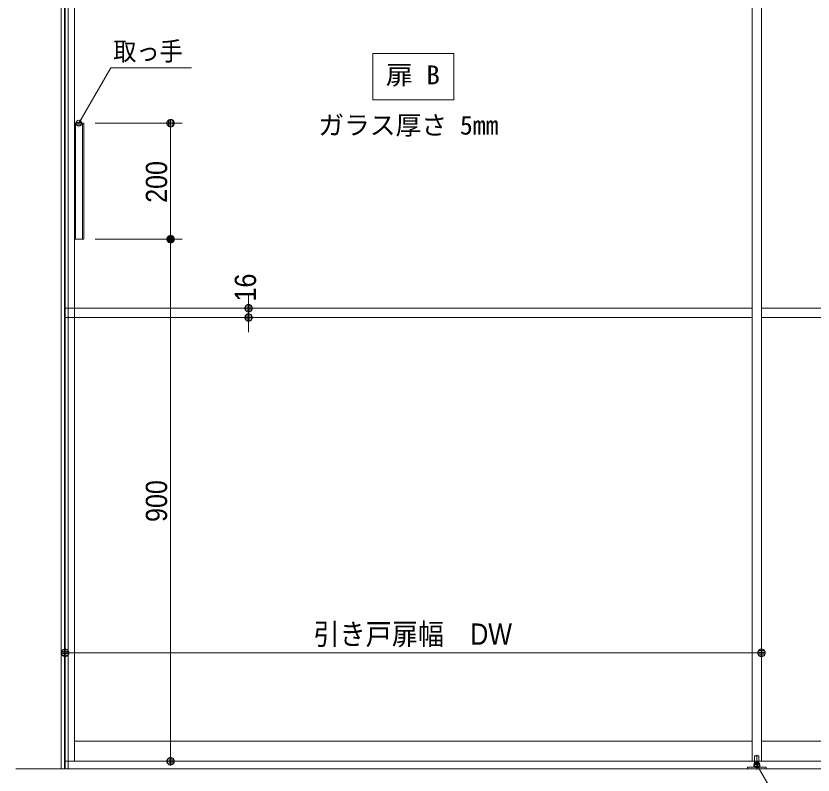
# Model space of a CAD drawing. Units: millimetres, scale not verified. Extents: x -6062 to 6062, y -3045 to 3045.
# Drawn here: x -4872 to -3499, y -1961 to -652 of the extents above; entities that cross this region are included whole.
import ezdxf
from ezdxf.enums import TextEntityAlignment as Align

# ---------------------------------------------------------------- set-up
doc = ezdxf.new("R2010")
doc.units = ezdxf.units.MM
doc.header["$LTSCALE"] = 20
for name, color, linetype, lineweight in [('0-0_2寸法-1', 7, 'Continuous', 9), ('0-1_0', 7, 'Continuous', 9), ('0-2_2寸法-2', 7, 'Continuous', 9), ('0-3_2寸法-3', 7, 'Continuous', 9), ('0-4_3一般', 7, 'Continuous', 9)]:
    doc.layers.add(name, color=color, linetype=linetype, lineweight=lineweight)
doc.styles.add('ＭＳ ゴシック', font='')
doc.styles.add('ＭＳ Ｐゴシック', font='')
doc.styles.get('ＭＳ ゴシック').set_extended_font_data('MS Gothic')
doc.styles.get('ＭＳ Ｐゴシック').set_extended_font_data('MS PGothic')

# ---------------------------------------------------------------- blocks, each defined once
blk = doc.blocks.new('_Dot')
at = {"layer": '0-1_0'}
for p, q in [((-10, 0), (-20, 0)), ((9.78, 2), (-9.78, 2)), ((7.99, 6), (-7.99, 6)), ((9.16, -3.98), (-9.16, -3.98)), ((6, -7.98), (-6, -7.98))]:
    blk.add_line(p, q, dxfattribs=at)
for points in [[(10, 0), (9.92, 1.25), (9.69, 2.49), (9.3, 3.68), (8.76, 4.82), (8.09, 5.88), (7.29, 6.85), (6.37, 7.71), (5.36, 8.44), (4.26, 9.05), (3.09, 9.51), (1.87, 9.82), (0.63, 9.98), (-0.63, 9.98), (-1.87, 9.82), (-3.09, 9.51), (-4.26, 9.05), (-5.36, 8.44), (-6.37, 7.71), (-7.29, 6.85), (-8.09, 5.88), (-8.76, 4.82), (-9.3, 3.68), (-9.69, 2.49), (-9.92, 1.25), (-10, 0), (0, 0)], [(-10, 0), (-9.92, -1.25), (-9.69, -2.49), (-9.3, -3.68), (-8.76, -4.82), (-8.09, -5.88), (-7.29, -6.85), (-6.37, -7.71), (-5.36, -8.44), (-4.26, -9.05), (-3.09, -9.51), (-1.87, -9.82), (-0.63, -9.98), (0.63, -9.98), (1.87, -9.82), (3.09, -9.51), (4.26, -9.05), (5.36, -8.44), (6.37, -7.71), (7.29, -6.85), (8.09, -5.88), (8.76, -4.82), (9.3, -3.68), (9.69, -2.49), (9.92, -1.25), (10, 0), (0, 0)]]:
    blk.add_lwpolyline(points, close=True, dxfattribs=at)
blk = doc.blocks.new('グループ-112')
at = {"layer": '0-4_3一般'}
for p, q in [((-60000, 8000), (-60000, -39000)), ((-61696.5, -39000), (13223.5, -39000))]:
    blk.add_line(p, q, dxfattribs=at)
blk = doc.blocks.new('グループ-113')
at = {"layer": '0-4_3一般'}
for p, q in [((-59680, -38740), (-59680, 7100)), ((-36320, -38740), (-36320, 7100)), ((-36320, 7100), (-36320, -38740)), ((-36000, -38740), (-36000, 7100)), ((-36000, 7100), (-36000, -38740)), ((-59682, -16740), (-59362, -16740)), ((-59642, -16740), (-59642, -20740)), ((-59402, -16740), (-59402, -20740)), ((-59362, -20740), (-59362, -16740)), ((-36320, -23120), (-60000, -23120)), ((-12640, -23120), (-36000, -23120)), ((-36320, -23440), (-60000, -23440)), ((-12640, -23440), (-36000, -23440)), ((-59680, -38040), (-36320, -38040)), ((-36000, -38040), (-12640, -38040)), ((-36000, -38740), (-60000, -38740)), ((-12320, -38740), (-36320, -38740)), ((-36235, -38560), (-36235, -38800)), ((-36095, -38550), (-36225, -38550)), ((-36160, -39027.8), (-36160, -38520)), ((-36085, -38800), (-36085, -38560)), ((-36480, -38942), (-36060, -38942)), ((-36260, -38862), (-36200, -38862)), ((-36260, -38922), (-36260, -38862)), ((-36060, -38922), (-36260, -38922)), ((-36235, -38800), (-36085, -38800)), ((-36234, -38800), (-36234, -38862)), ((-36086, -38800), (-36234, -38800)), ((-36200, -38862), (-36120, -38862)), ((-36120, -38862), (-36060, -38862)), ((-36086, -38800), (-36086, -38862)), ((-36060, -38922), (-36060, -38862)), ((-36060, -38942), (-36060, -38922))]:
    blk.add_line(p, q, dxfattribs=at)
for points in [[(-60000, -38740), (-60000, 7100), (-36000, 7100)], [(-59682, -16740), (-59682, -20740), (-59362, -20740)], [(-35840, -39000), (-36480, -39000), (-36480, -38942)], [(-36060, -38922), (-36260, -38922), (-36260, -38942)], [(-36060, -38942), (-35840, -38942), (-35840, -39000)]]:
    blk.add_lwpolyline(points, dxfattribs=at)
for centre, start, end in [((-36225, -38560), 90, 180), ((-36095, -38560), 0, 90)]:
    blk.add_arc(centre, 10, start, end, dxfattribs=at)
blk = doc.blocks.new('グループ-114')
at = {"layer": '0-4_3一般'}
for name in ['グループ-112', 'グループ-113']:
    blk.add_blockref(name, (0, 0), dxfattribs=at)
blk = doc.blocks.new('グループ-127')
at = {"layer": '0-4_3一般'}
blk.add_line((-60020, -39000), (-60020, 8000), dxfattribs=at)
blk.add_lwpolyline([(-60140, 8000), (-59900, 8000), (-59900, -39000), (-60140, -39000)], close=True, dxfattribs=at)

msp = doc.modelspace()

# ---------------------------------------------------------------- linework, layer by layer
at = {"layer": '0-0_2寸法-1'}
for p, q in [((-4735.8, -837), (-4585.8, -837)), ((-4605.8, -1024.29), (-4605.8, -849.71)), ((-4735.6, -1037), (-4585.8, -1037)), ((-4735.6, -1037), (-4585.8, -1037)), ((-4605.8, -1049.71), (-4605.8, -1924.29)), ((-4787.5, -1730), (-4787.3, -1730)), ((-3587.5, -1730), (-3587.3, -1730)), ((-4774.79, -1750), (-3600.21, -1750)), ((-4735.8, -1937), (-4585.8, -1937))]:
    msp.add_line(p, q, dxfattribs=at)
at = {"layer": '0-2_2寸法-2'}
for p, q in [((-4471.5, -1143.29), (-4471.5, -1130.58)), ((-4471.5, -1156), (-4471.5, -1172)), ((-4451.5, -1156), (-4451.3, -1156)), ((-4451.5, -1172), (-4451.3, -1172)), ((-4471.5, -1184.71), (-4471.5, -1197.42))]:
    msp.add_line(p, q, dxfattribs=at)
at = {"layer": '0-3_2寸法-3'}
for p, q in [((-4758.91, -836.01), (-4768.69, -836.01)), ((-4763.63, -832.01), (-4763.97, -832.01)), ((-4763.63, -832.01), (-4763.97, -832.01)), ((-4759.8, -840.01), (-4767.8, -840.01)), ((-3590.6, -1942.11), (-3600.4, -1942.11)), ((-3591.5, -1946.11), (-3599.5, -1946.11)), ((-3595.31, -1938.11), (-3595.69, -1938.11)), ((-3595.31, -1938.11), (-3595.69, -1938.11))]:
    msp.add_line(p, q, dxfattribs=at)
msp.add_lwpolyline([(-4117.5, -797), (-4257.5, -797), (-4257.5, -717), (-4117.5, -717)], close=True, dxfattribs=at)
for points in [[(-4763.8, -837), (-4708.56, -741.33), (-4570.04, -741.33)], [(-3595.5, -1943.1), (-3476.05, -2150), (-3160.03, -2150)]]:
    msp.add_lwpolyline(points, dxfattribs=at)
for centre in [(-4763.8, -837), (-4763.8, -837), (-3595.5, -1943.1), (-3595.5, -1943.1)]:
    msp.add_circle(centre, 5.01, dxfattribs=at)

# ---------------------------------------------------------------- block references
at = {"layer": '0-0_2寸法-1', "xscale": 0.6356201, "yscale": 0.6356201}
for p, rotation in [((-4605.8, -837), 90), ((-4605.8, -1037), 270), ((-4605.8, -1037), 90), ((-4787.5, -1750), 180), ((-4605.8, -1937), 270)]:
    msp.add_blockref('_Dot', p, dxfattribs=dict(at, rotation=rotation))
msp.add_blockref('_Dot', (-3587.5, -1750), dxfattribs=at)
at = {"layer": '0-2_2寸法-2', "xscale": 0.6356201, "yscale": 0.6356201}
for p, rotation in [((-4471.5, -1156), 270), ((-4471.5, -1172), 90)]:
    msp.add_blockref('_Dot', p, dxfattribs=dict(at, rotation=rotation))
at = {"layer": '0-4_3一般', "xscale": 0.05, "yscale": 0.05}
for name in ['グループ-114', 'グループ-127']:
    msp.add_blockref(name, (-1787.5, 0), dxfattribs=at)

# ---------------------------------------------------------------- texts
at = {"layer": '0-0_2寸法-1', "style": 'ＭＳ Ｐゴシック', "width": 0.9}
for s, p in [('200', (-4600.84, -974.28)), ('900', (-4600.84, -1524.38))]:
    msp.add_text(s, height=36.66, rotation=90, dxfattribs=at).set_placement(p, align=Align.BOTTOM_LEFT)
msp.add_text('引き戸扉幅\u3000DW', height=36.69, dxfattribs=at).set_placement((-4359.66, -1747.07), align=Align.BOTTOM_LEFT)
at = {"layer": '0-2_2寸法-2', "style": 'ＭＳ Ｐゴシック', "width": 0.9}
msp.add_text('16', height=36.66, rotation=90, dxfattribs=at).set_placement((-4447.53, -1144.33), align=Align.BOTTOM_LEFT)
at = {"layer": '0-3_2寸法-3', "style": 'ＭＳ ゴシック'}
for s, width, p in [('取っ手', 0.9, (-4704.71, -738.94)), ('扉 B', 1.05, (-4234.86, -779.87))]:
    msp.add_text(s, height=32.55, dxfattribs=dict(at, width=width)).set_placement(p, align=Align.BOTTOM_LEFT)
msp.add_text('ガラス厚さ 5mm', height=32.55, dxfattribs=at).set_placement((-4351.29, -866.45), align=Align.BOTTOM_LEFT)

doc.saveas('drawing.dxf')
